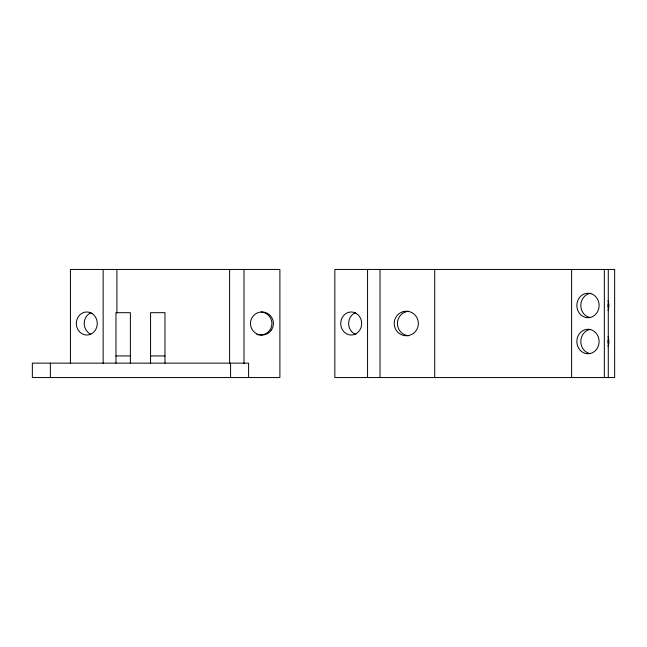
<?xml version="1.0" encoding="UTF-8"?>
<svg xmlns="http://www.w3.org/2000/svg" width="647" height="647" viewBox="0 0 647 647"><rect width="100%" height="100%" fill="white"/><g stroke="black" fill="none" stroke-linecap="round" stroke-linejoin="round"><path stroke-width="0.97" d="M115.967 355.939L130.379 355.939M150.565 355.939L164.977 355.939M355.793 334.378L353.852 333.488A11.533 10.473 -90 0 1 348.66 322.497A11.533 10.473 -90 0 1 355.51 312.663M90.742 334.078L89.44 333.488A11.533 10.473 -90 0 1 84.247 322.497A11.533 10.473 -90 0 1 91.098 312.663M608.285 269.443L608.285 377.557M604.338 269.443L604.338 377.557M571.616 269.443L571.616 377.557M434.711 269.443L434.711 377.557M380.015 269.443L380.015 377.557M367.561 269.443L367.561 377.557M248.594 377.557L248.594 363.145L32.35 363.145L32.35 377.557L279.892 377.557L279.892 269.443L70.426 269.443L70.426 363.412M244 269.443L244 363.412M230.575 363.145L230.575 377.557M229.596 269.443L229.596 363.412M164.977 363.145L164.977 312.687L150.565 312.687L150.565 363.145M130.379 363.145L130.379 312.687L115.967 312.687L115.967 363.145M116.913 269.443L116.913 312.889M103.148 269.443L103.148 363.412M50.369 363.145L50.369 377.557M607.945 303.88A12.253 12.204 -90 0 1 607.945 307.082M607.945 339.918A12.253 12.204 -90 0 1 607.945 343.12M607.978 300.79A12.253 12.204 -90 0 1 607.978 310.172M607.978 336.828A12.253 12.204 -90 0 1 607.978 346.21M590.161 317.58A12.253 11.128 -90 0 1 580.804 305.133A12.253 11.128 -90 0 1 590.784 293.293M590.04 353.594A12.253 11.128 -90 0 1 580.796 341.576A12.253 11.128 -90 0 1 589.943 329.46M408.71 335.728A12.253 12.075 -90 0 1 403.461 312.889L406.373 311.66A12.253 12.075 -90 0 1 408.71 311.272M261.121 311.991A11.533 11.484 -90 0 1 271.902 324.187A11.533 11.484 -90 0 1 259.746 335.009M258.751 334.911A11.533 11.484 -90 0 1 256.802 334.442M403.17 311.66L400.258 312.889A12.253 12.075 -90 0 0 409.422 335.34L412.333 334.111A12.253 12.075 -90 0 0 403.17 311.66M589.959 353.577L587.055 353.731A12.253 11.128 -90 0 1 578.321 335.437A12.253 11.128 -90 0 1 597.068 334.45A12.253 11.128 -90 0 1 589.959 353.577M614.65 269.443L334.839 269.443L334.839 377.557L614.65 377.557L614.65 269.443M589.74 293.382L586.837 293.293A12.253 11.128 -90 0 0 578.434 311.773A12.253 11.128 -90 0 0 597.189 312.355A12.253 11.128 -90 0 0 589.74 293.382M356.432 313.512L353.909 312.364A11.533 10.473 -90 0 0 341.527 319.084A11.533 10.473 -90 0 0 345.967 333.488L348.49 334.636A11.533 10.473 -90 0 0 360.872 327.916A11.533 10.473 -90 0 0 356.432 313.512M92.028 313.512L89.496 312.364A11.533 10.473 -90 0 0 77.114 319.084A11.533 10.473 -90 0 0 81.554 333.488L84.078 334.636A11.533 10.473 -90 0 0 96.468 327.916A11.533 10.473 -90 0 0 92.028 313.512M271.53 329.857A11.533 11.484 -90 0 0 262.633 311.991A11.533 11.484 -90 0 0 251.675 328.66A11.533 11.484 -90 0 0 271.53 329.857"/></g></svg>
